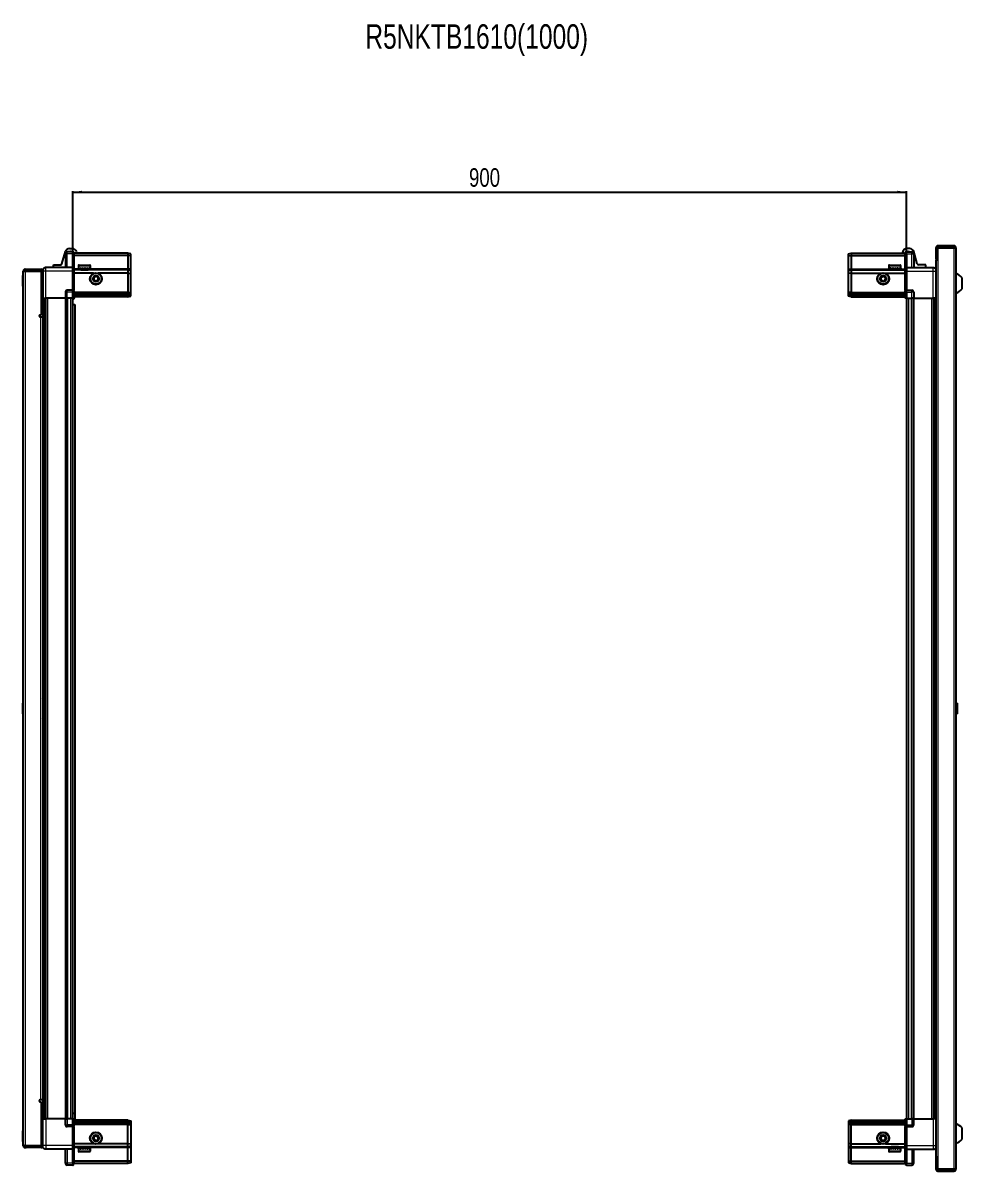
# Model space of a CAD drawing. Header units: millimetres. Extents: x 1132 to 6021, y -294 to 2187.
# Drawn here: x 3106 to 4120, y 948 to 2187 of the extents above; entities that cross this region are included whole.
import ezdxf

# ---------------------------------------------------------------- set-up
doc = ezdxf.new("R2010")
doc.units = ezdxf.units.MM
doc.layers.add('FORMAT', color=7, linetype='Continuous')
doc.styles.add('SLDTEXTSTYLE0', font='TXT', dxfattribs={"width": 0.75})
doc.dimstyles.new('SLDDIMSTYLE0', dxfattribs={"dimtxt": 20, "dimasz": 10, "dimexe": 0, "dimexo": 0.0625, "dimgap": 5, "dimtad": 2, "dimdec": 1, "dimrnd": 1e-09, "dimzin": 12, "dimdsep": 46, "dimtxsty": 'SLDTEXTSTYLE0', "dimsah": 1, "dimcen": 0.09, "dimadec": 0, "dimazin": 3, "dimtfac": 1, "dimtofl": 0, "dimtmove": 0, "dimatfit": 3, "dimfxl": 0, "dimfrac": 2, "dimtolj": 1, "dimtzin": 12, "dimarcsym": 0})

# ---------------------------------------------------------------- blocks, each defined once
blk = doc.blocks.new('_D_6')
at = {"layer": 'FORMAT'}
for p, q in [((3159.8, 1890.1), (3159.8, 2005.6)), ((3159.8, 2004.6), (4059.8, 2004.6)), ((4059.8, 1890.1), (4059.8, 2005.6))]:
    blk.add_line(p, q, dxfattribs=at)
for points in [[(3159.8, 2004.6), (3169.8, 2003.1), (3169.8, 2006.1)], [(4059.8, 2004.6), (4049.8, 2006.1), (4049.8, 2003.1)]]:
    blk.add_solid(points, dxfattribs=at)
at = {"layer": 'FORMAT', "insert": (3587.6, 2030.4), "char_height": 20, "attachment_point": 1, "style": 'SLDTEXTSTYLE0'}
blk.add_mtext('900', dxfattribs=at)

msp = doc.modelspace()

# ---------------------------------------------------------------- linework, layer by layer
at = {"color": 7, "linetype": 'Continuous', "lineweight": 25}
for p, q in [((4111.03, 1946.6), (4093.73, 1946.6)), ((4111.03, 1945.1), (4111.03, 1946.6)), ((3148.15, 1927.19), (3151.92, 1940.34)), ((3151.93, 1938.1), (3151.93, 1923.1)), ((3159.93, 1940.1), (3153.93, 1940.1)), ((3156.25, 1943.6), (3159.47, 1943.6)), ((3159.93, 1940.1), (3160.27, 1940.1)), ((3159.93, 1940.1), (3159.93, 1938.1)), ((3159.93, 1923.3), (3159.93, 1938.1)), ((3159.93, 1923.3), (3159.93, 1938.1)), ((3161.13, 1939.6), (3160.27, 1940.1)), ((3161.13, 1938.1), (3161.13, 1939.6)), ((3219.43, 1938.6), (3161.13, 1938.6)), ((3161.13, 1938.1), (3161.13, 1923.3)), ((3219.43, 1936.1), (3161.13, 1936.1)), ((3163.8, 1940.34), (3164.3, 1938.6)), ((3219.43, 1938.6), (3219.43, 1936.1)), ((3222.43, 1937.8), (3219.43, 1938.6)), ((3219.43, 1936.1), (3219.43, 1921.6)), ((3222.43, 1935.95), (3219.43, 1936.1)), ((3222.43, 1935.95), (3222.43, 1937.8)), ((3222.43, 1921.6), (3222.43, 1935.95)), ((3997.13, 1937.8), (4000.13, 1938.6)), ((3997.13, 1935.95), (3997.13, 1937.8)), ((3997.13, 1935.95), (4000.13, 1936.1)), ((3997.13, 1921.6), (3997.13, 1935.95)), ((4000.13, 1938.6), (4000.13, 1936.1)), ((4000.13, 1938.6), (4058.43, 1938.6)), ((4000.13, 1936.1), (4000.13, 1921.6)), ((4000.13, 1936.1), (4058.43, 1936.1)), ((4055.77, 1940.34), (4055.27, 1938.6)), ((4059.3, 1940.1), (4058.43, 1939.6)), ((4058.43, 1939.6), (4058.43, 1938.1)), ((4058.43, 1923.3), (4058.43, 1938.1)), ((4059.63, 1940.1), (4059.3, 1940.1)), ((4059.63, 1938.1), (4059.63, 1940.1)), ((4059.63, 1940.1), (4065.63, 1940.1)), ((4059.63, 1938.1), (4059.63, 1923.3)), ((4063.32, 1943.6), (4060.09, 1943.6)), ((4067.63, 1938.1), (4067.63, 1923.1)), ((4071.41, 1927.19), (4067.64, 1940.34)), ((4091.63, 1944.5), (4091.63, 1932.1)), ((4093.13, 1944.5), (4093.13, 1932.1)), ((4093.63, 1931.6), (4093.63, 1944.5)), ((4093.63, 1944.5), (4111.03, 1944.5)), ((4111.03, 1945.1), (4093.73, 1945.1)), ((4111.03, 1944.5), (4113.13, 1944.5)), ((4113.13, 1944.5), (4113.13, 949.7)), ((3159.93, 1923.1), (3130.93, 1923.1)), ((3138.98, 1923.1), (3138.98, 1926.1)), ((3138.98, 1926.1), (3146.71, 1926.1)), ((3159.93, 1923.1), (3159.93, 1923.3)), ((3159.93, 1923.1), (3161.13, 1923.1)), ((3159.93, 1919.1), (3159.93, 1923.1)), ((3161.13, 1923.3), (3161.13, 1923.1)), ((3161.13, 1923.1), (3161.13, 1919.1)), ((3165.93, 1925), (3165.93, 1922.6)), ((3165.93, 1922.6), (3165.93, 1922.1)), ((3165.93, 1922.1), (3166.07, 1922.1)), ((3166.26, 1922.6), (3166.07, 1922.6)), ((3166.07, 1922.6), (3166.07, 1922.1)), ((3166.07, 1922.1), (3166.26, 1922.1)), ((3166.26, 1922.6), (3166.26, 1922.1)), ((3166.26, 1922.1), (3166.78, 1922.1)), ((3166.73, 1925.8), (3173.9, 1925.8)), ((3167.19, 1922.6), (3166.78, 1922.6)), ((3166.78, 1922.6), (3166.78, 1922.1)), ((3166.78, 1922.1), (3167.19, 1922.1)), ((3167.19, 1922.6), (3167.19, 1922.1)), ((3167.19, 1922.1), (3168.06, 1922.1)), ((3168.03, 1922.1), (3168.03, 1922)), ((3168.03, 1922), (3176.83, 1922)), ((3168.63, 1922.6), (3168.06, 1922.6)), ((3168.06, 1922.6), (3168.06, 1922.1)), ((3168.06, 1922.1), (3168.63, 1922.1)), ((3168.43, 1921.6), (3169.12, 1921.12)), ((3168.43, 1921.6), (3173.46, 1921.6)), ((3168.63, 1922.6), (3168.63, 1922.1)), ((3168.63, 1922.1), (3169.75, 1922.1)), ((3170.44, 1922.6), (3169.75, 1922.6)), ((3169.75, 1922.6), (3169.75, 1922.1)), ((3169.75, 1922.1), (3170.44, 1922.1)), ((3170.44, 1922.6), (3170.44, 1922.1)), ((3170.44, 1922.1), (3171.72, 1922.1)), ((3172.45, 1922.6), (3171.72, 1922.6)), ((3171.72, 1922.6), (3171.72, 1922.1)), ((3171.72, 1922.1), (3171.95, 1922.1)), ((3171.95, 1922.6), (3171.95, 1922.1)), ((3172.45, 1922.6), (3172.45, 1922.1)), ((3172.45, 1922.6), (3172.45, 1922.1)), ((3172.45, 1922.1), (3173.75, 1922.1)), ((3172.45, 1922.1), (3172.45, 1922.1)), ((3173.46, 1921.6), (3176.43, 1921.6)), ((3174.46, 1922.6), (3173.75, 1922.6)), ((3173.75, 1922.6), (3173.75, 1922.1)), ((3173.81, 1922.6), (3173.81, 1922.1)), ((3173.81, 1922.1), (3174.46, 1922.1)), ((3173.9, 1925.8), (3178.13, 1925.8)), ((3174.46, 1922.6), (3174.46, 1922.1)), ((3174.46, 1922.1), (3175.65, 1922.1)), ((3176.27, 1922.6), (3175.65, 1922.6)), ((3175.65, 1922.6), (3175.65, 1922.1)), ((3175.65, 1922.1), (3176.27, 1922.1)), ((3175.74, 1921.12), (3176.43, 1921.6)), ((3176.27, 1922.6), (3176.27, 1922.1)), ((3176.27, 1922.1), (3177.24, 1922.1)), ((3176.83, 1922), (3176.83, 1922.1)), ((3177.7, 1922.6), (3177.24, 1922.6)), ((3177.24, 1922.6), (3177.24, 1922.1)), ((3177.24, 1922.1), (3177.7, 1922.1)), ((3177.7, 1922.6), (3177.7, 1922.1)), ((3177.7, 1922.1), (3178.36, 1922.1)), ((3178.62, 1922.6), (3178.36, 1922.6)), ((3178.36, 1922.6), (3178.36, 1922.1)), ((3178.36, 1922.1), (3178.62, 1922.1)), ((3178.62, 1922.6), (3178.62, 1922.1)), ((3178.62, 1922.1), (3178.89, 1922.1)), ((3178.93, 1922.6), (3178.89, 1922.6)), ((3178.89, 1922.6), (3178.89, 1922.1)), ((3178.89, 1922.1), (3178.93, 1922.1)), ((3178.93, 1922.6), (3178.93, 1925)), ((3178.93, 1922.6), (3178.93, 1922.1)), ((3219.43, 1921.6), (3219.43, 1920.6)), ((3222.43, 1919.8), (3222.43, 1921.6)), ((3997.13, 1919.8), (3997.13, 1921.6)), ((4000.13, 1921.6), (4000.13, 1920.6)), ((4040.63, 1925), (4040.63, 1922.1)), ((4040.63, 1922.1), (4040.67, 1922.1)), ((4040.79, 1922.6), (4040.67, 1922.6)), ((4040.67, 1922.6), (4040.67, 1922.1)), ((4040.67, 1922.1), (4040.79, 1922.1)), ((4040.79, 1922.6), (4040.79, 1922.1)), ((4040.79, 1922.1), (4041.2, 1922.1)), ((4041.54, 1922.6), (4041.2, 1922.6)), ((4041.2, 1922.6), (4041.2, 1922.1)), ((4041.2, 1922.1), (4041.54, 1922.1)), ((4041.43, 1925.8), (4052.83, 1925.8)), ((4041.54, 1922.6), (4041.54, 1922.1)), ((4041.54, 1922.1), (4042.31, 1922.1)), ((4042.84, 1922.6), (4042.31, 1922.6)), ((4042.31, 1922.6), (4042.31, 1922.1)), ((4042.31, 1922.1), (4042.84, 1922.1)), ((4042.73, 1922.1), (4042.73, 1922)), ((4042.73, 1922), (4051.53, 1922)), ((4042.84, 1922.6), (4042.84, 1922.1)), ((4042.84, 1922.1), (4043.89, 1922.1)), ((4043.13, 1921.6), (4043.82, 1921.12)), ((4043.13, 1921.6), (4051.13, 1921.6)), ((4044.56, 1922.6), (4043.89, 1922.6)), ((4043.89, 1922.6), (4043.89, 1922.1)), ((4043.89, 1922.1), (4044.56, 1922.1)), ((4044.56, 1922.6), (4044.56, 1922.1)), ((4044.56, 1922.1), (4045.79, 1922.1)), ((4046.53, 1922.6), (4045.79, 1922.6)), ((4045.79, 1922.6), (4045.79, 1922.1)), ((4045.79, 1922.1), (4046.23, 1922.1)), ((4046.23, 1922.6), (4046.23, 1922.1)), ((4046.53, 1922.6), (4046.53, 1922.1)), ((4046.53, 1922.1), (4047.83, 1922.1)), ((4048.55, 1922.6), (4047.83, 1922.6)), ((4047.83, 1922.6), (4047.83, 1922.1)), ((4048.1, 1922.6), (4048.1, 1922.1)), ((4048.1, 1922.1), (4048.55, 1922.1)), ((4048.55, 1922.6), (4048.55, 1922.1)), ((4048.55, 1922.1), (4049.79, 1922.1)), ((4050.45, 1922.6), (4049.79, 1922.6)), ((4049.79, 1922.6), (4049.79, 1922.1)), ((4049.79, 1922.1), (4050.45, 1922.1)), ((4050.44, 1921.12), (4051.13, 1921.6)), ((4050.45, 1922.6), (4050.45, 1922.1)), ((4050.45, 1922.1), (4051.49, 1922.1)), ((4052.01, 1922.6), (4051.49, 1922.6)), ((4051.49, 1922.6), (4051.49, 1922.1)), ((4051.49, 1922.1), (4052.01, 1922.1)), ((4051.53, 1922), (4051.53, 1922.1)), ((4052.01, 1922.6), (4052.01, 1922.1)), ((4052.01, 1922.1), (4052.77, 1922.1)), ((4053.1, 1922.6), (4052.77, 1922.6)), ((4052.77, 1922.6), (4052.77, 1922.1)), ((4052.77, 1922.1), (4053.1, 1922.1)), ((4053.1, 1922.6), (4053.1, 1922.1)), ((4053.1, 1922.1), (4053.49, 1922.1)), ((4053.6, 1922.6), (4053.49, 1922.6)), ((4053.49, 1922.6), (4053.49, 1922.1)), ((4053.49, 1922.1), (4053.6, 1922.1)), ((4053.6, 1922.6), (4053.6, 1922.1)), ((4053.6, 1922.1), (4053.63, 1922.1)), ((4053.63, 1922.1), (4053.63, 1925)), ((4058.43, 1923.1), (4058.43, 1923.3)), ((4059.63, 1923.1), (4058.43, 1923.1)), ((4058.43, 1919.1), (4058.43, 1923.1)), ((4059.63, 1923.3), (4059.63, 1923.1)), ((4059.63, 1923.1), (4059.63, 1919.1)), ((4059.63, 1923.1), (4088.63, 1923.1)), ((4080.58, 1926.1), (4072.86, 1926.1)), ((4080.58, 1923.1), (4080.58, 1926.1)), ((4091.53, 1931.6), (4091.53, 962.6)), ((4091.53, 1931.6), (4093.63, 1931.6)), ((4091.63, 1932.1), (4093.13, 1932.1)), ((3106.43, 1914.74), (3106.13, 1914.74)), ((3106.13, 1903.17), (3106.13, 1914.74)), ((3107.93, 1919.25), (3106.43, 1919.25)), ((3106.43, 1918.75), (3106.43, 1919.25)), ((3106.43, 975.45), (3106.43, 1918.75)), ((3108.53, 1919.85), (3108.53, 1921.35)), ((3108.53, 1921.35), (3109.43, 1921.35)), ((3108.53, 1919.85), (3109.43, 1919.85)), ((3108.53, 1919.35), (3125.93, 1919.35)), ((3109.43, 1919.85), (3109.43, 1921.35)), ((3109.43, 1921.35), (3125.93, 1921.35)), ((3109.43, 1919.85), (3125.93, 1919.85)), ((3125.93, 1919.85), (3125.93, 1921.35)), ((3127.43, 1919.35), (3125.93, 1919.35)), ((3125.93, 1919.35), (3125.93, 1871.85)), ((3127.43, 1919.1), (3127.43, 1890.1)), ((3159.93, 1898.8), (3159.93, 1919.1)), ((3219.43, 1920.6), (3161.13, 1920.6)), ((3161.13, 1919.1), (3161.13, 1898.8)), ((3182.43, 1917.1), (3161.13, 1917.1)), ((3169.12, 1921.12), (3168.43, 1920.64)), ((3168.43, 1920.64), (3168.43, 1920.6)), ((3168.43, 1920.64), (3173.46, 1920.64)), ((3169.12, 1921.12), (3173.29, 1921.12)), ((3173.29, 1921.12), (3175.74, 1921.12)), ((3173.46, 1920.64), (3176.43, 1920.64)), ((3176.43, 1920.64), (3175.74, 1921.12)), ((3176.43, 1920.6), (3176.43, 1920.64)), ((3219.43, 1917.1), (3187.43, 1917.1)), ((3219.43, 1920.6), (3219.43, 1917.1)), ((3222.43, 1919.8), (3219.43, 1920.6)), ((3219.43, 1917.1), (3219.43, 1896.6)), ((3219.43, 1917.1), (3222.43, 1916.77)), ((3222.43, 1916.77), (3222.43, 1919.8)), ((3222.43, 1896.6), (3222.43, 1916.77)), ((3997.13, 1919.8), (4000.13, 1920.6)), ((3997.13, 1916.77), (3997.13, 1919.8)), ((4000.13, 1917.1), (3997.13, 1916.77)), ((3997.13, 1896.6), (3997.13, 1916.77)), ((4000.13, 1920.6), (4000.13, 1917.1)), ((4000.13, 1920.6), (4058.43, 1920.6)), ((4000.13, 1917.1), (4000.13, 1896.6)), ((4000.13, 1917.1), (4032.13, 1917.1)), ((4037.13, 1917.1), (4058.43, 1917.1)), ((4043.82, 1921.12), (4043.13, 1920.64)), ((4043.13, 1920.64), (4043.13, 1920.6)), ((4043.13, 1920.64), (4051.13, 1920.64)), ((4043.82, 1921.12), (4050.44, 1921.12)), ((4051.13, 1920.64), (4050.44, 1921.12)), ((4051.13, 1920.6), (4051.13, 1920.64)), ((4058.43, 1898.8), (4058.43, 1919.1)), ((4059.63, 1919.1), (4059.63, 1898.8)), ((4119.73, 1900.1), (4119.73, 1912.1)), ((3106.13, 1903.17), (3106.43, 1903.17)), ((3159.93, 1898.6), (3153.93, 1898.6)), ((3159.93, 1898.6), (3159.93, 1898.8)), ((3159.93, 1898.6), (3159.93, 1896.6)), ((3159.93, 1898.6), (3161.13, 1898.6)), ((3161.13, 1898.8), (3161.13, 1898.6)), ((3161.13, 1897.93), (3161.13, 1898.6)), ((3161.13, 1897.93), (3161.13, 1890.1)), ((4058.43, 1898.6), (4058.43, 1898.8)), ((4059.63, 1898.6), (4058.43, 1898.6)), ((4058.43, 1898.6), (4058.43, 1897.93)), ((4058.43, 1890.1), (4058.43, 1897.93)), ((4059.63, 1898.8), (4059.63, 1898.6)), ((4059.63, 1896.6), (4059.63, 1898.6)), ((4059.63, 1898.6), (4065.63, 1898.6)), ((4059.63, 1896.6), (4059.63, 1898.6)), ((3125.93, 1892.85), (3127.43, 1892.85)), ((3127.43, 1890.1), (3125.93, 1890.1)), ((3128.08, 1004.1), (3128.08, 1890.1)), ((3129.87, 1890.1), (3129.87, 1004.1)), ((3129.91, 1890.1), (3129.91, 1004.1)), ((3151.93, 1890.1), (3130.93, 1890.1)), ((3151.93, 1896.6), (3151.93, 1890.1)), ((3151.93, 1890.1), (3153.93, 1890.1)), ((3152.58, 1004.1), (3152.58, 1890.1)), ((3159.93, 1890.1), (3153.93, 1890.1)), ((3159.78, 1004.1), (3159.78, 1890.1)), ((3159.93, 1890.1), (3159.93, 1896.6)), ((3159.93, 1890.1), (3159.93, 1896.6)), ((3159.93, 1890.1), (3160.27, 1890.1)), ((3159.93, 1890.1), (3159.93, 1890.1)), ((3160.27, 1890.1), (3160.27, 1896.6)), ((3161.13, 1890.1), (3160.27, 1890.1)), ((3160.27, 1890.1), (3160.27, 1890.1)), ((3219.43, 1895.6), (3161.13, 1895.6)), ((3219.43, 1894.6), (3161.13, 1894.6)), ((3219.43, 1893.1), (3161.13, 1893.1)), ((3219.43, 1891.6), (3161.13, 1891.6)), ((3219.43, 1896.6), (3219.43, 1895.6)), ((3219.43, 1895.6), (3219.43, 1894.6)), ((3219.43, 1895.6), (3222.43, 1894.8)), ((3219.43, 1894.6), (3219.43, 1893.1)), ((3219.43, 1894.6), (3222.43, 1894.06)), ((3219.43, 1893.1), (3222.43, 1893.56)), ((3219.43, 1893.1), (3219.43, 1891.6)), ((3219.43, 1891.6), (3222.43, 1892.41)), ((3222.43, 1894.8), (3222.43, 1896.6)), ((3222.43, 1894.06), (3222.43, 1894.8)), ((3222.43, 1893.56), (3222.43, 1894.06)), ((3222.43, 1892.41), (3222.43, 1893.56)), ((3997.13, 1894.8), (3997.13, 1896.6)), ((4000.13, 1895.6), (3997.13, 1894.8)), ((3997.13, 1894.06), (3997.13, 1894.8)), ((4000.13, 1894.6), (3997.13, 1894.06)), ((3997.13, 1893.56), (3997.13, 1894.06)), ((4000.13, 1893.1), (3997.13, 1893.56)), ((3997.13, 1892.41), (3997.13, 1893.56)), ((4000.13, 1891.6), (3997.13, 1892.41)), ((4000.13, 1896.6), (4000.13, 1895.6)), ((4000.13, 1895.6), (4000.13, 1894.6)), ((4000.13, 1895.6), (4058.43, 1895.6)), ((4000.13, 1894.6), (4000.13, 1893.1)), ((4000.13, 1894.6), (4058.43, 1894.6)), ((4000.13, 1893.1), (4058.43, 1893.1)), ((4000.13, 1893.1), (4000.13, 1891.6)), ((4000.13, 1891.6), (4058.43, 1891.6)), ((4059.3, 1890.1), (4058.43, 1890.1)), ((4059.3, 1896.6), (4059.3, 1890.1)), ((4059.63, 1890.1), (4059.3, 1890.1)), ((4059.63, 1896.6), (4059.63, 1890.1)), ((4059.63, 1890.1), (4065.63, 1890.1)), ((4059.78, 1890.1), (4059.78, 1004.1)), ((4067.63, 1890.1), (4065.63, 1890.1)), ((4066.98, 1890.1), (4066.98, 1004.1)), ((4067.63, 1896.6), (4067.63, 1890.1)), ((4067.63, 1890.1), (4088.63, 1890.1)), ((4089.66, 1004.1), (4089.66, 1890.1)), ((4089.69, 1004.1), (4089.69, 1890.1)), ((4091.48, 1890.1), (4091.48, 1004.1)), ((3159.78, 1883.1), (3162.28, 1883.1)), ((3162.28, 1883.1), (3162.28, 1009.6)), ((3125.93, 1871.85), (3124.58, 1871.85)), ((3124.58, 1869.85), (3125.33, 1869.85)), ((3125.33, 1869.85), (3127.43, 1869.85)), ((3127.43, 1869.85), (3127.43, 1024.35)), ((3106.43, 1452.89), (3106.13, 1452.89)), ((3106.13, 1441.32), (3106.13, 1452.89)), ((3127.93, 1456.6), (3127.93, 1437.6)), ((4114.12, 1452.89), (4113.13, 1451.9)), ((4114.63, 1452.89), (4114.12, 1452.89)), ((4114.12, 1452.89), (4114.12, 1441.32)), ((4114.63, 1452.89), (4114.63, 1441.32)), ((3106.13, 1441.32), (3106.43, 1441.32)), ((4113.13, 1442.3), (4114.12, 1441.32)), ((4114.12, 1441.32), (4114.63, 1441.32)), ((3125.33, 1024.35), (3124.58, 1024.35)), ((3124.58, 1022.35), (3125.93, 1022.35)), ((3127.43, 1024.35), (3125.33, 1024.35)), ((3125.93, 1022.35), (3125.93, 974.85)), ((3162.28, 1009.6), (3159.78, 1009.6)), ((3162.28, 1009.6), (3162.28, 1002.6)), ((3127.43, 1004.1), (3125.93, 1004.1)), ((3127.43, 1001.35), (3125.93, 1001.35)), ((3127.43, 975.1), (3127.43, 1004.1)), ((3151.93, 1004.1), (3130.93, 1004.1)), ((3151.93, 997.6), (3151.93, 1004.1)), ((3151.93, 1004.1), (3153.93, 1004.1)), ((3159.93, 1004.1), (3153.93, 1004.1)), ((3159.93, 995.6), (3153.93, 995.6)), ((3159.93, 997.6), (3159.93, 1004.1)), ((3159.93, 1004.1), (3160.27, 1004.1)), ((3159.93, 997.6), (3159.93, 995.6)), ((3159.93, 997.6), (3159.93, 995.6)), ((3159.93, 995.6), (3161.13, 995.6)), ((3159.93, 995.4), (3159.93, 995.6)), ((3159.93, 975.1), (3159.93, 995.4)), ((3160.27, 997.6), (3160.27, 1004.1)), ((3160.27, 1004.1), (3161.13, 1004.1)), ((3161.13, 1004.1), (3161.13, 996.28)), ((3219.43, 1002.6), (3161.13, 1002.6)), ((3219.43, 1001.1), (3161.13, 1001.1)), ((3219.43, 999.6), (3161.13, 999.6)), ((3219.43, 998.6), (3161.13, 998.6)), ((3161.13, 995.6), (3161.13, 996.28)), ((3161.13, 995.6), (3161.13, 995.4)), ((3161.13, 995.4), (3161.13, 975.1)), ((3219.43, 1001.1), (3219.43, 1002.6)), ((3219.43, 1002.6), (3222.43, 1001.8)), ((3219.43, 999.6), (3219.43, 1001.1)), ((3219.43, 1001.1), (3222.43, 1000.65)), ((3219.43, 999.6), (3222.43, 1000.15)), ((3219.43, 998.6), (3219.43, 999.6)), ((3219.43, 998.6), (3222.43, 999.41)), ((3219.43, 997.6), (3219.43, 998.6)), ((3219.43, 977.1), (3219.43, 997.6)), ((3222.43, 1001.8), (3222.43, 1000.65)), ((3222.43, 1000.65), (3222.43, 1000.15)), ((3222.43, 1000.15), (3222.43, 999.41)), ((3222.43, 999.41), (3222.43, 997.6)), ((3222.43, 997.6), (3222.43, 977.44)), ((4000.13, 1002.6), (3997.13, 1001.8)), ((3997.13, 1001.8), (3997.13, 1000.65)), ((4000.13, 1001.1), (3997.13, 1000.65)), ((3997.13, 1000.65), (3997.13, 1000.15)), ((4000.13, 999.6), (3997.13, 1000.15)), ((3997.13, 1000.15), (3997.13, 999.41)), ((4000.13, 998.6), (3997.13, 999.41)), ((3997.13, 999.41), (3997.13, 997.6)), ((3997.13, 997.6), (3997.13, 977.44)), ((4000.13, 1001.1), (4000.13, 1002.6)), ((4000.13, 1002.6), (4058.43, 1002.6)), ((4000.13, 1001.1), (4058.43, 1001.1)), ((4000.13, 999.6), (4000.13, 1001.1)), ((4000.13, 999.6), (4058.43, 999.6)), ((4000.13, 998.6), (4000.13, 999.6)), ((4000.13, 998.6), (4058.43, 998.6)), ((4000.13, 997.6), (4000.13, 998.6)), ((4000.13, 977.1), (4000.13, 997.6)), ((4058.43, 996.28), (4058.43, 1004.1)), ((4058.43, 1004.1), (4059.3, 1004.1)), ((4058.43, 996.28), (4058.43, 995.6)), ((4059.63, 995.6), (4058.43, 995.6)), ((4058.43, 995.4), (4058.43, 995.6)), ((4058.43, 975.1), (4058.43, 995.4)), ((4059.3, 1004.1), (4059.3, 1004.1)), ((4059.3, 1004.1), (4059.3, 997.6)), ((4059.63, 1004.1), (4059.3, 1004.1)), ((4059.63, 1004.1), (4059.63, 997.6)), ((4059.63, 1004.1), (4059.63, 1004.1)), ((4059.63, 1004.1), (4059.63, 997.6)), ((4059.63, 1004.1), (4065.63, 1004.1)), ((4059.63, 995.6), (4059.63, 997.6)), ((4059.63, 995.6), (4059.63, 995.4)), ((4059.63, 995.6), (4065.63, 995.6)), ((4059.63, 995.4), (4059.63, 975.1)), ((4067.63, 1004.1), (4065.63, 1004.1)), ((4067.63, 997.6), (4067.63, 1004.1)), ((4067.63, 1004.1), (4088.63, 1004.1)), ((4119.73, 982.1), (4119.73, 994.1)), ((3106.43, 991.04), (3106.13, 991.04)), ((3106.13, 981.36), (3106.13, 991.04)), ((3106.13, 979.47), (3106.13, 981.36)), ((3106.13, 979.47), (3106.43, 979.47)), ((3106.43, 974.95), (3106.43, 975.45)), ((3107.93, 974.95), (3106.43, 974.95)), ((3125.93, 974.85), (3108.53, 974.85)), ((3108.53, 974.35), (3108.53, 972.85)), ((3108.53, 974.35), (3109.43, 974.35)), ((3108.53, 972.85), (3109.43, 972.85)), ((3125.93, 974.35), (3109.43, 974.35)), ((3109.43, 974.35), (3109.43, 972.85)), ((3125.93, 972.85), (3109.43, 972.85)), ((3125.93, 974.85), (3127.43, 974.85)), ((3125.93, 974.35), (3125.93, 972.85)), ((3159.93, 971.1), (3130.93, 971.1)), ((3151.93, 956.1), (3151.93, 971.1)), ((3159.93, 971.1), (3159.93, 975.1)), ((3159.93, 971.1), (3161.13, 971.1)), ((3159.93, 970.9), (3159.93, 971.1)), ((3159.93, 956.1), (3159.93, 970.9)), ((3182.43, 977.1), (3161.13, 977.1)), ((3161.13, 975.1), (3161.13, 971.1)), ((3219.43, 973.6), (3161.13, 973.6)), ((3161.13, 971.1), (3161.13, 970.9)), ((3161.13, 970.9), (3161.13, 956.1)), ((3165.93, 972.1), (3165.93, 969.2)), ((3166.03, 972.1), (3165.93, 972.1)), ((3166.03, 971.6), (3166.03, 972.1)), ((3166.2, 972.1), (3166.03, 972.1)), ((3166.03, 971.6), (3166.2, 971.6)), ((3166.2, 971.6), (3166.2, 972.1)), ((3166.69, 972.1), (3166.2, 972.1)), ((3166.69, 971.6), (3166.69, 972.1)), ((3167.07, 972.1), (3166.69, 972.1)), ((3166.69, 971.6), (3167.07, 971.6)), ((3166.88, 968.4), (3166.73, 968.4)), ((3178.13, 968.4), (3166.88, 968.4)), ((3167.07, 971.6), (3167.07, 972.1)), ((3167.91, 972.1), (3167.07, 972.1)), ((3167.91, 971.6), (3167.91, 972.1)), ((3168.46, 972.1), (3167.91, 972.1)), ((3167.91, 971.6), (3168.46, 971.6)), ((3168.03, 972.2), (3168.03, 972.1)), ((3173.43, 972.2), (3168.03, 972.2)), ((3168.43, 973.6), (3168.43, 973.57)), ((3168.43, 973.57), (3169.12, 973.09)), ((3168.54, 973.57), (3168.43, 973.57)), ((3169.12, 973.09), (3168.43, 972.6)), ((3168.54, 972.6), (3168.43, 972.6)), ((3168.46, 971.6), (3168.46, 972.1)), ((3169.57, 972.1), (3168.46, 972.1)), ((3176.43, 973.57), (3168.54, 973.57)), ((3176.43, 972.6), (3168.54, 972.6)), ((3169.21, 973.09), (3169.12, 973.09)), ((3175.74, 973.09), (3169.21, 973.09)), ((3169.57, 971.6), (3169.57, 972.1)), ((3170.25, 972.1), (3169.57, 972.1)), ((3169.57, 971.6), (3170.25, 971.6)), ((3170.25, 971.6), (3170.25, 972.1)), ((3171.51, 972.1), (3170.25, 972.1)), ((3171.51, 971.6), (3171.51, 972.1)), ((3171.81, 972.1), (3171.51, 972.1)), ((3171.51, 971.6), (3172.25, 971.6)), ((3171.81, 971.6), (3171.81, 972.1)), ((3172.25, 971.6), (3172.25, 972.1)), ((3173.55, 972.1), (3172.25, 972.1)), ((3176.83, 972.2), (3173.43, 972.2)), ((3173.55, 971.6), (3173.55, 972.1)), ((3173.55, 971.6), (3174.26, 971.6)), ((3173.67, 971.6), (3173.67, 972.1)), ((3174.26, 972.1), (3173.67, 972.1)), ((3174.26, 971.6), (3174.26, 972.1)), ((3175.47, 972.1), (3174.26, 972.1)), ((3175.47, 971.6), (3175.47, 972.1)), ((3176.1, 972.1), (3175.47, 972.1)), ((3175.47, 971.6), (3176.1, 971.6)), ((3175.74, 973.09), (3176.43, 973.57)), ((3176.43, 972.6), (3175.74, 973.09)), ((3176.1, 971.6), (3176.1, 972.1)), ((3177.1, 972.1), (3176.1, 972.1)), ((3176.43, 973.57), (3176.43, 973.6)), ((3176.83, 972.1), (3176.83, 972.2)), ((3177.1, 971.6), (3177.1, 972.1)), ((3177.58, 972.1), (3177.1, 972.1)), ((3177.1, 971.6), (3177.58, 971.6)), ((3177.58, 971.6), (3177.58, 972.1)), ((3178.27, 972.1), (3177.58, 972.1)), ((3178.27, 971.6), (3178.27, 972.1)), ((3178.56, 972.1), (3178.27, 972.1)), ((3178.27, 971.6), (3178.56, 971.6)), ((3178.56, 971.6), (3178.56, 972.1)), ((3178.87, 972.1), (3178.56, 972.1)), ((3178.87, 971.6), (3178.87, 972.1)), ((3178.93, 972.1), (3178.87, 972.1)), ((3178.87, 971.6), (3178.93, 971.6)), ((3178.93, 969.2), (3178.93, 972.1)), ((3178.93, 971.6), (3178.93, 972.1)), ((3178.93, 972.1), (3178.93, 972.1)), ((3219.43, 977.1), (3187.43, 977.1)), ((3219.43, 977.1), (3222.43, 977.44)), ((3219.43, 973.6), (3219.43, 977.1)), ((3222.43, 974.41), (3219.43, 973.6)), ((3219.43, 972.6), (3219.43, 973.6)), ((3219.43, 958.1), (3219.43, 972.6)), ((3222.43, 977.44), (3222.43, 974.41)), ((3222.43, 974.41), (3222.43, 972.6)), ((3222.43, 972.6), (3222.43, 958.26)), ((4000.13, 977.1), (3997.13, 977.44)), ((3997.13, 977.44), (3997.13, 974.41)), ((3997.13, 974.41), (4000.13, 973.6)), ((3997.13, 974.41), (3997.13, 972.6)), ((3997.13, 972.6), (3997.13, 958.26)), ((4000.13, 977.1), (4032.13, 977.1)), ((4000.13, 973.6), (4000.13, 977.1)), ((4000.13, 973.6), (4058.43, 973.6)), ((4000.13, 972.6), (4000.13, 973.6)), ((4000.13, 958.1), (4000.13, 972.6)), ((4037.13, 977.1), (4058.43, 977.1)), ((4040.63, 972.1), (4040.63, 969.2)), ((4040.65, 972.1), (4040.63, 972.1)), ((4040.65, 971.6), (4040.65, 972.1)), ((4040.75, 972.1), (4040.65, 972.1)), ((4040.65, 971.6), (4040.75, 971.6)), ((4040.75, 971.6), (4040.75, 972.1)), ((4041.12, 972.1), (4040.75, 972.1)), ((4041.12, 971.6), (4041.12, 972.1)), ((4041.44, 972.1), (4041.12, 972.1)), ((4041.12, 971.6), (4041.44, 971.6)), ((4052.83, 968.4), (4041.43, 968.4)), ((4041.44, 971.6), (4041.44, 972.1)), ((4042.18, 972.1), (4041.44, 972.1)), ((4042.18, 971.6), (4042.18, 972.1)), ((4042.69, 972.1), (4042.18, 972.1)), ((4042.18, 971.6), (4042.69, 971.6)), ((4042.69, 971.6), (4042.69, 972.1)), ((4043.72, 972.1), (4042.69, 972.1)), ((4042.73, 972.2), (4042.73, 972.1)), ((4051.53, 972.2), (4042.73, 972.2)), ((4043.13, 973.6), (4043.13, 973.57)), ((4043.13, 973.57), (4043.82, 973.09)), ((4051.13, 973.57), (4043.13, 973.57)), ((4043.82, 973.09), (4043.13, 972.6)), ((4051.13, 972.6), (4043.13, 972.6)), ((4043.72, 971.6), (4043.72, 972.1)), ((4044.37, 972.1), (4043.72, 972.1)), ((4043.72, 971.6), (4044.37, 971.6)), ((4050.44, 973.09), (4043.82, 973.09)), ((4044.37, 971.6), (4044.37, 972.1)), ((4045.6, 972.1), (4044.37, 972.1)), ((4045.6, 971.6), (4045.6, 972.1)), ((4046.09, 972.1), (4045.6, 972.1)), ((4045.6, 971.6), (4046.33, 971.6)), ((4046.09, 971.6), (4046.09, 972.1)), ((4046.33, 971.6), (4046.33, 972.1)), ((4047.63, 972.1), (4046.33, 972.1)), ((4047.63, 971.6), (4047.63, 972.1)), ((4047.63, 971.6), (4048.36, 971.6)), ((4047.96, 971.6), (4047.96, 972.1)), ((4048.36, 972.1), (4047.96, 972.1)), ((4048.36, 971.6), (4048.36, 972.1)), ((4049.6, 972.1), (4048.36, 972.1)), ((4049.6, 971.6), (4049.6, 972.1)), ((4050.27, 972.1), (4049.6, 972.1)), ((4049.6, 971.6), (4050.27, 971.6)), ((4050.27, 971.6), (4050.27, 972.1)), ((4051.34, 972.1), (4050.27, 972.1)), ((4050.44, 973.09), (4051.13, 973.57)), ((4051.13, 972.6), (4050.44, 973.09)), ((4051.13, 973.57), (4051.13, 973.6)), ((4051.34, 971.6), (4051.34, 972.1)), ((4051.88, 972.1), (4051.34, 972.1)), ((4051.34, 971.6), (4051.88, 971.6)), ((4051.53, 972.1), (4051.53, 972.2)), ((4051.88, 971.6), (4051.88, 972.1)), ((4052.67, 972.1), (4051.88, 972.1)), ((4052.67, 971.6), (4052.67, 972.1)), ((4053.02, 972.1), (4052.67, 972.1)), ((4052.67, 971.6), (4053.02, 971.6)), ((4053.02, 971.6), (4053.02, 972.1)), ((4053.45, 972.1), (4053.02, 972.1)), ((4053.45, 971.6), (4053.45, 972.1)), ((4053.58, 972.1), (4053.45, 972.1)), ((4053.45, 971.6), (4053.58, 971.6)), ((4053.58, 971.6), (4053.58, 972.1)), ((4053.63, 972.1), (4053.58, 972.1)), ((4053.63, 969.2), (4053.63, 972.1)), ((4058.43, 971.1), (4058.43, 975.1)), ((4059.63, 971.1), (4058.43, 971.1)), ((4058.43, 970.9), (4058.43, 971.1)), ((4058.43, 956.1), (4058.43, 970.9)), ((4059.63, 975.1), (4059.63, 971.1)), ((4059.63, 971.1), (4059.63, 970.9)), ((4059.63, 971.1), (4088.63, 971.1)), ((4059.63, 970.9), (4059.63, 956.1)), ((4059.63, 970.9), (4059.63, 956.1)), ((4067.63, 956.1), (4067.63, 971.1)), ((3159.93, 956.1), (3159.93, 954.1)), ((3160.27, 954.1), (3161.13, 954.6)), ((3160.27, 954.1), (3161.13, 954.6)), ((3219.43, 958.1), (3161.13, 958.1)), ((3161.13, 954.6), (3161.13, 956.1)), ((3219.43, 955.6), (3161.13, 955.6)), ((3222.43, 958.26), (3219.43, 958.1)), ((3219.43, 955.6), (3219.43, 958.1)), ((3222.43, 956.41), (3219.43, 955.6)), ((3222.43, 958.26), (3222.43, 956.41)), ((3997.13, 958.26), (4000.13, 958.1)), ((3997.13, 958.26), (3997.13, 956.41)), ((3997.13, 956.41), (4000.13, 955.6)), ((4000.13, 958.1), (4058.43, 958.1)), ((4000.13, 955.6), (4000.13, 958.1)), ((4000.13, 955.6), (4058.43, 955.6)), ((4058.43, 956.1), (4058.43, 954.6)), ((4058.43, 954.6), (4059.3, 954.1)), ((4059.63, 954.1), (4059.63, 956.1)), ((4093.63, 962.6), (4091.53, 962.6)), ((4091.63, 962.1), (4093.13, 962.1)), ((4091.63, 962.1), (4091.63, 949.7)), ((4093.13, 962.1), (4093.13, 949.7)), ((4093.63, 949.7), (4093.63, 962.6)), ((3159.93, 954.1), (3153.93, 954.1)), ((3159.93, 954.1), (3160.27, 954.1)), ((3159.93, 954.1), (3160.27, 954.1)), ((3159.93, 954.1), (3159.93, 954.1)), ((4059.63, 954.1), (4059.3, 954.1)), ((4059.63, 954.1), (4065.63, 954.1)), ((4111.03, 949.7), (4093.63, 949.7)), ((4093.73, 949.1), (4111.03, 949.1)), ((4093.73, 947.6), (4111.03, 947.6)), ((4113.13, 949.7), (4111.03, 949.7)), ((4111.03, 949.1), (4111.03, 947.6))]:
    msp.add_line(p, q, dxfattribs=at)
at = {"color": 8, "linetype": 'Continuous', "lineweight": 18}
for p, q in [((4093.73, 1945.1), (4093.73, 1946.6)), ((3153.93, 1938.1), (3151.93, 1938.1)), ((3153.93, 1938.1), (3153.93, 1940.1)), ((3153.93, 1923.1), (3153.93, 1938.1)), ((3159.93, 1938.1), (3153.93, 1938.1)), ((3159.93, 1938.1), (3161.13, 1938.1)), ((4059.63, 1938.1), (4058.43, 1938.1)), ((4059.63, 1938.1), (4065.63, 1938.1)), ((4065.63, 1938.1), (4065.63, 1940.1)), ((4065.63, 1938.1), (4067.63, 1938.1)), ((4065.63, 1923.1), (4065.63, 1938.1)), ((4093.13, 1944.5), (4091.63, 1944.5)), ((4111.03, 1944.5), (4111.03, 949.7)), ((3159.93, 1923.3), (3161.13, 1923.3)), ((3168.43, 1921.6), (3161.13, 1921.6)), ((3165.93, 1925), (3174.11, 1925)), ((3174.11, 1925), (3178.93, 1925)), ((3219.43, 1921.6), (3176.43, 1921.6)), ((3222.43, 1921.6), (3219.43, 1921.6)), ((3997.13, 1921.6), (4000.13, 1921.6)), ((4000.13, 1921.6), (4043.13, 1921.6)), ((4040.63, 1925), (4053.63, 1925)), ((4051.13, 1921.6), (4058.43, 1921.6)), ((4058.43, 1923.3), (4059.63, 1923.3)), ((4093.63, 1931.6), (4093.63, 962.6)), ((3108.53, 1919.35), (3108.53, 974.85)), ((3130.93, 1890.1), (3130.93, 1919.1)), ((3159.93, 1919.1), (3130.93, 1919.1)), ((3159.93, 1919.1), (3161.13, 1919.1)), ((4059.63, 1919.1), (4058.43, 1919.1)), ((4059.63, 1919.1), (4088.63, 1919.1)), ((4088.63, 1890.1), (4088.63, 1919.1)), ((3153.93, 1896.6), (3153.93, 1898.6)), ((3159.93, 1898.8), (3161.13, 1898.8)), ((4058.43, 1898.8), (4059.63, 1898.8)), ((4065.63, 1896.6), (4065.63, 1898.6)), ((3127.43, 1869.85), (3127.43, 1890.1)), ((3128.67, 1890.1), (3128.67, 1004.1)), ((3131.12, 1004.1), (3131.12, 1890.1)), ((3132.53, 1890.1), (3132.53, 1004.1)), ((3151.93, 1896.6), (3153.93, 1896.6)), ((3151.93, 1004.1), (3151.93, 1890.1)), ((3153.93, 1890.1), (3153.93, 1896.6)), ((3159.93, 1896.6), (3153.93, 1896.6)), ((3154.58, 1004.1), (3154.58, 1890.1)), ((3157.78, 1004.1), (3157.78, 1890.1)), ((3159.93, 1896.6), (3160.27, 1896.6)), ((3159.93, 1890.1), (3160.27, 1890.1)), ((3219.43, 1896.6), (3161.13, 1896.6)), ((3219.43, 1896.6), (3222.43, 1896.6)), ((4000.13, 1896.6), (3997.13, 1896.6)), ((4000.13, 1896.6), (4058.43, 1896.6)), ((4059.63, 1896.6), (4059.3, 1896.6)), ((4059.63, 1896.6), (4065.63, 1896.6)), ((4061.78, 1890.1), (4061.78, 1004.1)), ((4064.98, 1890.1), (4064.98, 1004.1)), ((4067.63, 1896.6), (4065.63, 1896.6)), ((4065.63, 1890.1), (4065.63, 1896.6)), ((4067.63, 1890.1), (4067.63, 1004.1)), ((4087.04, 1004.1), (4087.04, 1890.1)), ((4088.45, 1890.1), (4088.45, 1004.1)), ((4090.9, 1004.1), (4090.9, 1890.1)), ((3125.33, 1024.35), (3125.33, 1869.85)), ((3127.43, 1004.1), (3127.43, 1024.35)), ((3130.93, 1004.1), (3130.93, 975.1)), ((3151.93, 997.6), (3153.93, 997.6)), ((3153.93, 1004.1), (3153.93, 997.6)), ((3153.93, 997.6), (3153.93, 995.6)), ((3159.93, 997.6), (3153.93, 997.6)), ((3159.93, 997.6), (3160.27, 997.6)), ((3161.13, 995.4), (3159.93, 995.4)), ((3219.43, 997.6), (3161.13, 997.6)), ((3219.43, 997.6), (3222.43, 997.6)), ((4000.13, 997.6), (3997.13, 997.6)), ((4000.13, 997.6), (4058.43, 997.6)), ((4059.63, 995.4), (4058.43, 995.4)), ((4059.63, 1004.1), (4059.3, 1004.1)), ((4059.63, 997.6), (4059.3, 997.6)), ((4059.63, 997.6), (4065.63, 997.6)), ((4065.63, 1004.1), (4065.63, 997.6)), ((4067.63, 997.6), (4065.63, 997.6)), ((4065.63, 997.6), (4065.63, 995.6)), ((4088.63, 1004.1), (4088.63, 975.1)), ((3159.93, 975.1), (3130.93, 975.1)), ((3153.93, 971.1), (3153.93, 956.1)), ((3159.93, 975.1), (3161.13, 975.1)), ((3161.13, 970.9), (3159.93, 970.9)), ((3168.43, 972.6), (3161.13, 972.6)), ((3166.1, 969.2), (3165.93, 969.2)), ((3178.93, 969.2), (3166.1, 969.2)), ((3219.43, 972.6), (3176.43, 972.6)), ((3222.43, 972.6), (3219.43, 972.6)), ((3997.13, 972.6), (4000.13, 972.6)), ((4000.13, 972.6), (4043.13, 972.6)), ((4053.63, 969.2), (4040.63, 969.2)), ((4051.13, 972.6), (4058.43, 972.6)), ((4059.63, 975.1), (4058.43, 975.1)), ((4059.63, 970.9), (4058.43, 970.9)), ((4059.63, 975.1), (4088.63, 975.1)), ((4065.63, 971.1), (4065.63, 956.1)), ((3153.93, 956.1), (3151.93, 956.1)), ((3153.93, 956.1), (3153.93, 954.1)), ((3159.93, 956.1), (3153.93, 956.1)), ((3159.93, 956.1), (3161.13, 956.1)), ((4059.63, 956.1), (4058.43, 956.1)), ((4059.63, 956.1), (4065.63, 956.1)), ((4065.63, 956.1), (4067.63, 956.1)), ((4065.63, 956.1), (4065.63, 954.1)), ((4093.13, 949.7), (4091.63, 949.7)), ((4093.73, 949.1), (4093.73, 947.6))]:
    msp.add_line(p, q, dxfattribs=at)
at = {"color": 7, "linetype": 'Continuous', "lineweight": 25}
for centre, radius in [((3184.93, 1911.1), 6.5), ((3184.93, 1911.1), 3.46), ((4034.63, 1911.1), 6.5), ((4034.63, 1911.1), 3.46), ((3184.93, 983.1), 6.5), ((3184.93, 983.1), 3.46), ((4034.63, 983.1), 6.5), ((4034.63, 983.1), 3.46)]:
    msp.add_circle(centre, radius, dxfattribs=at)
at = {"color": 8, "linetype": 'Continuous', "lineweight": 18}
for centre in [(3184.93, 1911.1), (4034.63, 1911.1), (3184.93, 983.1), (4034.63, 983.1)]:
    msp.add_circle(centre, 5.7, dxfattribs=at)
at = {"color": 7, "linetype": 'Continuous', "lineweight": 25}
for centre, radius, start, end in [((4093.73, 1944.5), 2.1, 90, 180), ((4111.03, 1944.5), 2.1, 360, 90), ((3156.25, 1939.1), 4.5, 90, 164), ((3153.93, 1938.1), 2, 90, 180), ((3157.88, 1938.7), 1.9, 47.4631, 132.5369), ((3159.47, 1939.1), 4.5, 16, 90), ((4060.09, 1939.1), 4.5, 90, 164), ((4061.68, 1938.7), 1.9, 47.4631, 132.5369), ((4063.32, 1939.1), 4.5, 16, 90), ((4065.63, 1938.1), 2, 0, 90), ((4093.73, 1944.5), 0.6, 90, 180), ((4111.03, 1944.5), 0.6, 360, 90), ((3146.71, 1927.6), 1.5, 270, 344), ((3166.73, 1925), 0.8, 90, 180), ((3168.03, 1921.6), 0.4, 0, 90), ((3176.83, 1921.6), 0.4, 90, 180), ((3178.13, 1925), 0.8, 0, 90), ((4041.43, 1925), 0.8, 90, 180), ((4042.73, 1921.6), 0.4, 0, 90), ((4051.53, 1921.6), 0.4, 90, 180), ((4052.83, 1925), 0.8, 0, 90), ((4072.86, 1927.6), 1.5, 196, 270), ((3108.43, 1918.85), 0.5, 90, 117.52901), ((3125.83, 1919.25), 0.6, 9.59407, 90), ((3125.83, 1919.25), 2.1, 32.2369, 87.2706), ((3184.93, 1911.1), 2.5, 161.00659, 221.00659), ((3184.93, 1911.1), 2.5, 101.00659, 161.00659), ((3184.93, 1911.1), 2.5, 221.00659, 281.00659), ((3184.93, 1911.1), 2.5, 41.00659, 101.00659), ((3184.93, 1911.1), 2.5, 281.00659, 341.00659), ((3184.93, 1911.1), 2.5, 341.00659, 41.00659), ((4034.63, 1911.1), 2.5, 120.74103, 180.74103), ((4034.63, 1911.1), 2.5, 180.74103, 240.74103), ((4034.63, 1911.1), 2.5, 60.74103, 120.74103), ((4034.63, 1911.1), 2.5, 0.74103, 60.74103), ((4034.63, 1911.1), 2.5, 300.74103, 0.74103), ((4110.11, 1905.08), 11.91, 36.1266, 75.29965), ((3153.93, 1896.6), 2, 90, 180), ((4034.63, 1911.1), 2.5, 240.74103, 300.74103), ((4065.63, 1896.6), 2, 0, 90), ((4110.11, 1907.13), 11.91, 284.70035, 323.8734), ((3157.28, 1892.75), 5, 300, 346.70293), ((3124.58, 1870.85), 1, 90, 270), ((3124.93, 1456.6), 3, 0, 33.55731), ((3124.93, 1437.6), 3, 326.44269, 0), ((3124.58, 1023.35), 1, 90, 270), ((3153.93, 997.6), 2, 180, 270), ((4065.63, 997.6), 2, 270, 0), ((4110.11, 987.08), 11.91, 36.1266, 75.29965), ((3184.93, 983.1), 2.5, 127.98423, 187.98423), ((3184.93, 983.1), 2.5, 187.98423, 247.98423), ((3184.93, 983.1), 2.5, 67.98423, 127.98423), ((3184.93, 983.1), 2.5, 247.98423, 307.98423), ((3184.93, 983.1), 2.5, 7.98423, 67.98423), ((3184.93, 983.1), 2.5, 307.98423, 7.98423), ((4034.63, 983.1), 2.5, 155.91157, 215.91157), ((4034.63, 983.1), 2.5, 95.91157, 155.91157), ((4034.63, 983.1), 2.5, 215.91157, 275.91157), ((4034.63, 983.1), 2.5, 35.91157, 95.91157), ((4034.63, 983.1), 2.5, 275.91157, 335.91157), ((4034.63, 983.1), 2.5, 335.91157, 35.91157), ((4110.11, 989.13), 11.91, 284.70035, 323.8734), ((3108.43, 975.35), 0.5, 243.29122, 270), ((3125.83, 974.95), 0.6, 270, 350.40593), ((3125.83, 974.95), 2.1, 272.7294, 327.8305), ((3166.73, 969.2), 0.8, 180, 270), ((3168.03, 972.6), 0.4, 270, 0), ((3176.83, 972.6), 0.4, 180, 270), ((3178.13, 969.2), 0.8, 270, 360), ((4041.43, 969.2), 0.8, 180, 270), ((4042.73, 972.6), 0.4, 270, 0), ((4051.53, 972.6), 0.4, 180, 270), ((4052.83, 969.2), 0.8, 270, 0), ((3153.93, 956.1), 2, 180, 270), ((4065.63, 956.1), 2, 270, 0), ((4093.73, 949.7), 2.1, 180, 270), ((4093.73, 949.7), 0.6, 180, 270), ((4111.03, 949.7), 2.1, 270, 0), ((4111.03, 949.7), 0.6, 270, 0)]:
    msp.add_arc(centre, radius, start, end, dxfattribs=at)
for centre, start_param, end_param in [((3163.73, 1896.6), 2.4188584, 3.1415927), ((4055.83, 1896.6), 0, 0.7227342), ((3163.73, 997.6), 3.1415927, 3.8643269), ((4055.83, 997.6), 5.5604511, 6.2831853)]:
    msp.add_ellipse(centre, major_axis=(3.46, 0), ratio=0.5773503, start_param=start_param, end_param=end_param, dxfattribs=at)
for points, knots in [([(3130.93, 1923.1), (3130.49, 1923.06), (3129.82, 1922.99), (3129, 1922.55), (3128.44, 1922.1), (3127.99, 1921.54), (3127.55, 1920.72), (3127.48, 1920.04), (3127.43, 1919.6)], [0, 0, 0, 0, 0.2394568, 0.3683607, 0.5, 0.6316393, 0.7605432, 1, 1, 1, 1]), ([(4088.63, 1923.1), (4089.07, 1923.06), (4089.75, 1922.99), (4090.56, 1922.55), (4091.12, 1922.11), (4091.4, 1921.74), (4091.53, 1921.56)], [0, 0, 0, 0, 0.3842982, 0.5911726, 0.8024372, 1, 1, 1, 1]), ([(3108.53, 1921.35), (3108.28, 1921.33), (3107.79, 1921.28), (3107.14, 1920.88), (3106.68, 1920.32), (3106.46, 1919.75), (3106.44, 1919.38), (3106.43, 1919.25)], [0, 0, 0, 0, 0.2302553, 0.4485219, 0.6667858, 0.8850496, 1, 1, 1, 1]), ([(3106.43, 1918.75), (3106.46, 1918.8), (3106.51, 1918.89), (3106.91, 1919.02), (3107.46, 1919.15), (3108.04, 1919.27), (3108.41, 1919.33), (3108.53, 1919.35)], [0, 0, 0, 0, 0.23025534, 0.4485219, 0.6667858, 0.88504963, 1, 1, 1, 1]), ([(3127.43, 1919.6), (3127.43, 1919.6), (3127.43, 1919.58), (3127.43, 1919.47), (3127.43, 1919.3), (3127.43, 1919.17), (3127.43, 1919.1)], [0, 0, 0, 0, 0.2493943, 0.5003335, 0.7501667, 1, 1, 1, 1]), ([(3182.1, 1910.55), (3182.27, 1911.04), (3182.58, 1911.95), (3182.89, 1912.86), (3183.04, 1913.28)], [0, 0, 0, 0, 0.5346859, 1, 1, 1, 1]), ([(3183.99, 1908.37), (3183.77, 1908.63), (3183.23, 1909.26), (3182.57, 1910.01), (3182.18, 1910.46), (3182.1, 1910.55)], [0, 0, 0, 0, 0.3629006, 0.8668753, 1, 1, 1, 1]), ([(3183.04, 1913.28), (3183.55, 1913.38), (3184.49, 1913.57), (3185.43, 1913.75), (3185.87, 1913.83)], [0, 0, 0, 0, 0.5346859, 1, 1, 1, 1]), ([(3185.87, 1913.83), (3185.95, 1913.74), (3186.35, 1913.29), (3187, 1912.54), (3187.54, 1911.92), (3187.77, 1911.66)], [0, 0, 0, 0, 0.1331247, 0.6370994, 1, 1, 1, 1]), ([(3187.77, 1911.66), (3187.6, 1911.17), (3187.28, 1910.26), (3186.97, 1909.35), (3186.83, 1908.93)], [0, 0, 0, 0, 0.5346859, 1, 1, 1, 1]), ([(4032.11, 1912.52), (4032.56, 1912.78), (4033.39, 1913.27), (4034.21, 1913.76), (4034.6, 1913.99)], [0, 0, 0, 0, 0.53468586, 1, 1, 1, 1]), ([(4032.15, 1909.63), (4032.15, 1909.75), (4032.14, 1910.35), (4032.13, 1911.35), (4032.12, 1912.17), (4032.11, 1912.52)], [0, 0, 0, 0, 0.1331247, 0.6370994, 1, 1, 1, 1]), ([(4034.67, 1908.22), (4034.22, 1908.47), (4033.38, 1908.94), (4032.54, 1909.41), (4032.15, 1909.63)], [0, 0, 0, 0, 0.5346859, 1, 1, 1, 1]), ([(4034.6, 1913.99), (4035.05, 1913.74), (4035.89, 1913.27), (4036.72, 1912.8), (4037.11, 1912.58)], [0, 0, 0, 0, 0.53468586, 1, 1, 1, 1]), ([(4037.15, 1909.69), (4036.71, 1909.43), (4035.88, 1908.94), (4035.05, 1908.45), (4034.67, 1908.22)], [0, 0, 0, 0, 0.5346859, 1, 1, 1, 1]), ([(4037.11, 1912.58), (4037.12, 1912.24), (4037.13, 1911.41), (4037.14, 1910.42), (4037.15, 1909.82), (4037.15, 1909.69)], [0, 0, 0, 0, 0.3629006, 0.8668753, 1, 1, 1, 1]), ([(3186.83, 1908.93), (3186.32, 1908.83), (3185.37, 1908.64), (3184.43, 1908.46), (3183.99, 1908.37)], [0, 0, 0, 0, 0.5346859, 1, 1, 1, 1]), ([(3127.43, 1890.1), (3127.47, 1890.1), (3127.55, 1890.1), (3128.15, 1890.1), (3129.04, 1890.1), (3130.02, 1890.1), (3130.68, 1890.1), (3130.93, 1890.1)], [0, 0, 0, 0, 0.2146939, 0.4293877, 0.6440816, 0.8587754, 1, 1, 1, 1]), ([(4091.48, 1890.1), (4091.45, 1890.1), (4091.23, 1890.1), (4090.51, 1890.1), (4089.54, 1890.1), (4088.89, 1890.1), (4088.63, 1890.1)], [0, 0, 0, 0, 0.0717073, 0.4209791, 0.7702508, 1, 1, 1, 1]), ([(3127.43, 1004.1), (3127.47, 1004.1), (3127.55, 1004.1), (3128.15, 1004.1), (3129.04, 1004.1), (3130.02, 1004.1), (3130.68, 1004.1), (3130.93, 1004.1)], [0, 0, 0, 0, 0.2146939, 0.4293877, 0.6440816, 0.8587754, 1, 1, 1, 1]), ([(4091.48, 1004.1), (4091.45, 1004.1), (4091.23, 1004.1), (4090.51, 1004.1), (4089.54, 1004.1), (4088.89, 1004.1), (4088.63, 1004.1)], [0, 0, 0, 0, 0.0717073, 0.4209791, 0.7702508, 1, 1, 1, 1]), ([(3182.26, 984.19), (3182.66, 984.5), (3183.42, 985.1), (3184.18, 985.69), (3184.53, 985.96)], [0, 0, 0, 0, 0.5346859, 1, 1, 1, 1]), ([(3182.66, 981.33), (3182.64, 981.45), (3182.56, 982.04), (3182.42, 983.03), (3182.3, 983.85), (3182.26, 984.19)], [0, 0, 0, 0, 0.1331247, 0.6370994, 1, 1, 1, 1]), ([(3185.33, 980.25), (3184.86, 980.44), (3183.96, 980.8), (3183.07, 981.16), (3182.66, 981.33)], [0, 0, 0, 0, 0.5346859, 1, 1, 1, 1]), ([(3184.53, 985.96), (3185.01, 985.77), (3185.9, 985.41), (3186.79, 985.05), (3187.21, 984.88)], [0, 0, 0, 0, 0.5346859, 1, 1, 1, 1]), ([(3187.61, 982.02), (3187.2, 981.7), (3186.44, 981.11), (3185.69, 980.52), (3185.33, 980.25)], [0, 0, 0, 0, 0.5346859, 1, 1, 1, 1]), ([(3187.21, 984.88), (3187.26, 984.54), (3187.37, 983.72), (3187.51, 982.74), (3187.59, 982.15), (3187.61, 982.02)], [0, 0, 0, 0, 0.3629006, 0.8668753, 1, 1, 1, 1]), ([(4031.76, 982.81), (4031.97, 983.28), (4032.37, 984.16), (4032.76, 985.03), (4032.94, 985.44)], [0, 0, 0, 0, 0.5346859, 1, 1, 1, 1]), ([(4033.45, 980.47), (4033.15, 980.89), (4032.59, 981.67), (4032.02, 982.45), (4031.76, 982.81)], [0, 0, 0, 0, 0.5346859, 1, 1, 1, 1]), ([(4032.94, 985.44), (4033.28, 985.48), (4034.1, 985.56), (4035.09, 985.67), (4035.69, 985.73), (4035.81, 985.74)], [0, 0, 0, 0, 0.36290056, 0.86687533, 1, 1, 1, 1]), ([(4036.33, 980.77), (4036.2, 980.75), (4035.61, 980.69), (4034.62, 980.59), (4033.8, 980.5), (4033.45, 980.47)], [0, 0, 0, 0, 0.1331247, 0.6370994, 1, 1, 1, 1]), ([(4035.81, 985.74), (4036.11, 985.32), (4036.68, 984.54), (4037.24, 983.76), (4037.5, 983.4)], [0, 0, 0, 0, 0.5346859, 1, 1, 1, 1]), ([(4037.5, 983.4), (4037.29, 982.93), (4036.9, 982.05), (4036.51, 981.17), (4036.33, 980.77)], [0, 0, 0, 0, 0.5346859, 1, 1, 1, 1]), ([(3108.53, 974.85), (3108.28, 974.9), (3107.79, 974.99), (3107.14, 975.12), (3106.68, 975.25), (3106.46, 975.37), (3106.44, 975.43), (3106.43, 975.45)], [0, 0, 0, 0, 0.2302553, 0.4485219, 0.6667858, 0.8850496, 1, 1, 1, 1]), ([(3106.43, 974.95), (3106.46, 974.7), (3106.51, 974.21), (3106.91, 973.57), (3107.46, 973.1), (3108.04, 972.88), (3108.41, 972.86), (3108.53, 972.85)], [0, 0, 0, 0, 0.2302553, 0.4485219, 0.6667858, 0.8850496, 1, 1, 1, 1]), ([(3127.43, 974.6), (3127.43, 974.61), (3127.43, 974.62), (3127.43, 974.74), (3127.43, 974.91), (3127.43, 975.04), (3127.43, 975.1)], [0, 0, 0, 0, 0.2493943, 0.5003335, 0.7501667, 1, 1, 1, 1]), ([(3130.93, 971.1), (3130.49, 971.15), (3129.82, 971.22), (3129, 971.66), (3128.44, 972.11), (3127.99, 972.67), (3127.55, 973.49), (3127.48, 974.16), (3127.43, 974.6)], [0, 0, 0, 0, 0.2394568, 0.3683607, 0.5, 0.6316393, 0.7605432, 1, 1, 1, 1]), ([(4088.63, 971.1), (4089.07, 971.15), (4089.75, 971.22), (4090.56, 971.66), (4091.12, 972.1), (4091.4, 972.47), (4091.53, 972.65)], [0, 0, 0, 0, 0.3842982, 0.5911726, 0.8024372, 1, 1, 1, 1])]:
    msp.add_open_spline(points, degree=3, knots=knots, dxfattribs=at)
at = {"color": 8, "linetype": 'Continuous', "lineweight": 18}
for points in [[(3130.93, 1919.1), (3130.93, 1919.63), (3130.93, 1920.68), (3130.93, 1922), (3130.93, 1922.92), (3130.93, 1923.04), (3130.93, 1923.1)], [(4088.63, 1919.1), (4088.63, 1919.63), (4088.63, 1920.68), (4088.63, 1922), (4088.63, 1922.92), (4088.63, 1923.04), (4088.63, 1923.1)], [(3130.93, 975.1), (3130.93, 974.58), (3130.93, 973.53), (3130.93, 972.21), (3130.93, 971.28), (3130.93, 971.16), (3130.93, 971.1)], [(4088.63, 975.1), (4088.63, 974.58), (4088.63, 973.53), (4088.63, 972.21), (4088.63, 971.28), (4088.63, 971.16), (4088.63, 971.1)]]:
    msp.add_open_spline(points, degree=3, dxfattribs=at)
at = {"color": 7, "linetype": 'Continuous', "lineweight": 25}
for points in [[(3108.53, 1919.85), (3108.45, 1919.85), (3108.3, 1919.83), (3108.1, 1919.69), (3107.96, 1919.49), (3107.94, 1919.33), (3107.93, 1919.25)], [(3107.93, 974.95), (3107.94, 974.88), (3107.96, 974.72), (3108.1, 974.52), (3108.3, 974.38), (3108.45, 974.36), (3108.53, 974.35)]]:
    msp.add_open_spline(points, degree=3, dxfattribs=at)
at = {"color": 8, "linetype": 'Continuous', "lineweight": 18}
for points, knots in [([(3130.93, 1919.1), (3130.49, 1919.1), (3129.82, 1919.1), (3129, 1919.1), (3128.44, 1919.1), (3127.99, 1919.1), (3127.55, 1919.1), (3127.48, 1919.1), (3127.43, 1919.1)], [0, 0, 0, 0, 0.2394568, 0.3683607, 0.5, 0.6316393, 0.7605432, 1, 1, 1, 1]), ([(4088.63, 1919.1), (4089.07, 1919.1), (4089.75, 1919.1), (4090.56, 1919.1), (4091.12, 1919.1), (4091.4, 1919.1), (4091.53, 1919.1)], [0, 0, 0, 0, 0.38429816, 0.59117259, 0.8024372, 1, 1, 1, 1]), ([(3130.93, 975.1), (3130.49, 975.1), (3129.82, 975.1), (3129, 975.1), (3128.44, 975.1), (3127.99, 975.1), (3127.55, 975.1), (3127.48, 975.1), (3127.43, 975.1)], [0, 0, 0, 0, 0.2394568, 0.3683607, 0.5, 0.6316393, 0.7605432, 1, 1, 1, 1]), ([(4088.63, 975.1), (4089.07, 975.1), (4089.75, 975.1), (4090.56, 975.1), (4091.12, 975.1), (4091.4, 975.1), (4091.53, 975.1)], [0, 0, 0, 0, 0.3842982, 0.5911726, 0.8024372, 1, 1, 1, 1])]:
    msp.add_open_spline(points, degree=3, knots=knots, dxfattribs=at)

# ---------------------------------------------------------------- texts
at = {"layer": 'FORMAT', "insert": (3475.66, 2185.84), "char_height": 26.4583, "attachment_point": 1, "style": 'SLDTEXTSTYLE0'}
msp.add_mtext('R5NKTB1610(1000)', dxfattribs=at)

# ---------------------------------------------------------------- dimensions: what is measured, and where the dimension line sits
at = {"layer": 'FORMAT'}
dim = msp.add_linear_dim(base=(4059.78, 2004.6), p1=(3159.78, 1890.1), p2=(4059.78, 1890.1), angle=0, dimstyle='SLDDIMSTYLE0', dxfattribs=at)
dim.commit()
dim.dimension.update_dxf_attribs({"geometry": '_D_6', "text_midpoint": (3609.78, 2004.6), "dimtype": 160})

doc.saveas('drawing.dxf')
